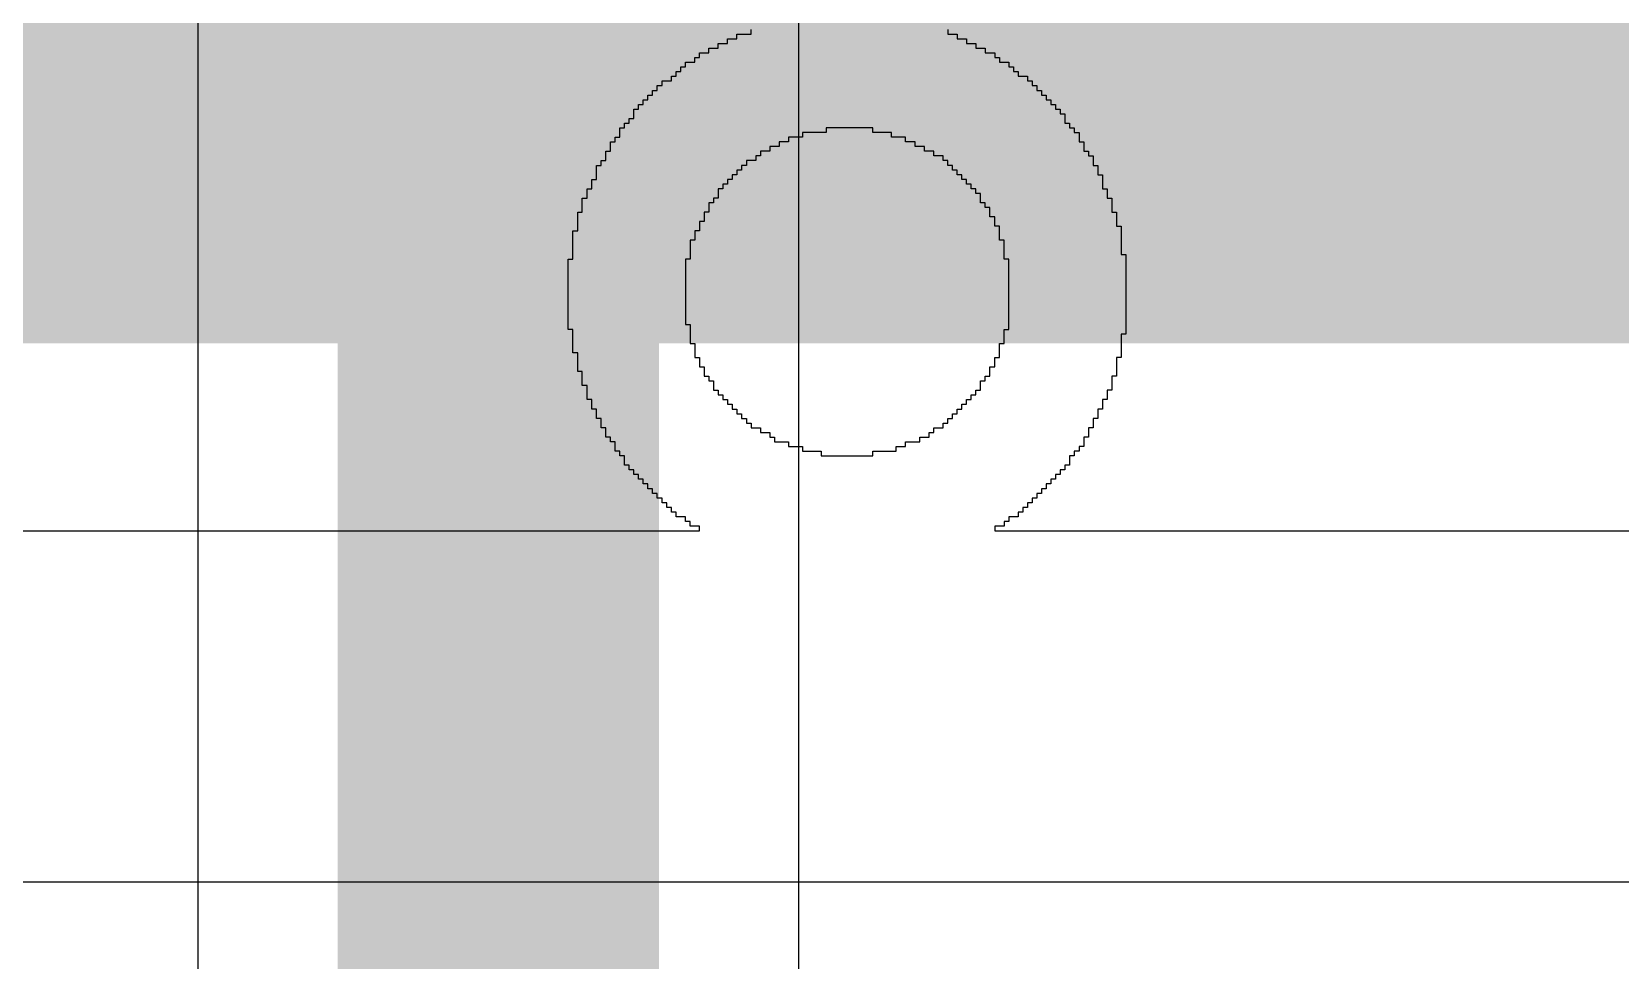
# Model space of a CAD drawing. Header units: millimetres. Extents: x -0.27 to 4.7, y -0.39 to 2.83.
# Drawn here: x 2.3156 to 2.3749, y 0.9925 to 1.0271 of the extents above; entities that cross this region are included whole.
import ezdxf

# ---------------------------------------------------------------- set-up
doc = ezdxf.new("R2010")
doc.units = ezdxf.units.MM
doc.header["$MEASUREMENT"] = 0
for name, color, linetype in [('BottomLayer', 5, 'Continuous'), ('TopLayer', 1, 'Continuous'), ('TopOverlay', 2, 'Continuous')]:
    doc.layers.add(name, color=color, linetype=linetype)

msp = doc.modelspace()

# ---------------------------------------------------------------- linework, layer by layer
at = {"layer": 'BottomLayer'}
for p, q in [((2.321785, 1.075276), (2.321785, 0.691001)), ((2.344215, 0.695646), (2.344215, 1.075276))]:
    msp.add_line(p, q, dxfattribs=at)
at = {"layer": 'BottomLayer', "const_width": 0.012}
msp.add_lwpolyline([(2.333, 0.691), (2.333, 1.088)], dxfattribs=at)
at = {"layer": 'TopLayer', "const_width": 0.015}
msp.add_lwpolyline([(2.051, 1.023), (2.592, 1.023)], dxfattribs=at)
at = {"layer": 'TopOverlay'}
for p, q in [((2.341908, 1.026864), (2.341908, 1.027039)), ((2.341908, 1.027039), (2.342433, 1.027039)), ((2.342433, 1.027039), (2.342433, 1.027214)), ((2.349779, 1.027214), (2.349779, 1.027039)), ((2.349779, 1.027039), (2.350129, 1.027039)), ((2.350129, 1.027039), (2.350129, 1.026864)), ((2.340859, 1.026339), (2.340859, 1.026514)), ((2.340859, 1.026514), (2.341209, 1.026514)), ((2.341209, 1.026514), (2.341209, 1.026689)), ((2.341209, 1.026689), (2.341559, 1.026689)), ((2.341559, 1.026689), (2.341559, 1.026864)), ((2.341559, 1.026864), (2.341908, 1.026864)), ((2.350129, 1.026864), (2.350479, 1.026864)), ((2.350479, 1.026864), (2.350479, 1.026689)), ((2.350479, 1.026689), (2.350828, 1.026689)), ((2.350828, 1.026689), (2.350828, 1.026514)), ((2.350828, 1.026514), (2.351178, 1.026514)), ((2.351178, 1.026514), (2.351178, 1.026339)), ((2.339809, 1.02564), (2.339809, 1.025814)), ((2.339809, 1.025814), (2.339984, 1.025814)), ((2.339984, 1.025814), (2.339984, 1.025989)), ((2.339984, 1.025989), (2.340334, 1.025989)), ((2.340334, 1.025989), (2.340334, 1.026164)), ((2.340334, 1.026164), (2.340509, 1.026164)), ((2.340509, 1.026164), (2.340509, 1.026339)), ((2.340509, 1.026339), (2.340859, 1.026339)), ((2.351178, 1.026339), (2.351528, 1.026339)), ((2.351528, 1.026339), (2.351528, 1.026164)), ((2.351528, 1.026164), (2.351703, 1.026164)), ((2.351703, 1.026164), (2.351703, 1.025989)), ((2.351703, 1.025989), (2.352053, 1.025989)), ((2.352053, 1.025989), (2.352053, 1.025814)), ((2.352053, 1.025814), (2.352228, 1.025814)), ((2.352228, 1.025814), (2.352228, 1.02564)), ((2.33911, 1.025115), (2.33911, 1.02529)), ((2.33911, 1.02529), (2.33946, 1.02529)), ((2.33946, 1.02529), (2.33946, 1.025465)), ((2.33946, 1.025465), (2.339635, 1.025465)), ((2.339635, 1.025465), (2.339635, 1.02564)), ((2.339635, 1.02564), (2.339809, 1.02564)), ((2.352228, 1.02564), (2.352403, 1.02564)), ((2.352403, 1.02564), (2.352403, 1.025465)), ((2.352403, 1.025465), (2.352752, 1.025465)), ((2.352752, 1.025465), (2.352752, 1.02529)), ((2.352752, 1.02529), (2.352927, 1.02529)), ((2.352927, 1.02529), (2.352927, 1.025115)), ((2.33841, 1.024415), (2.33841, 1.02459)), ((2.33841, 1.02459), (2.338585, 1.02459)), ((2.338585, 1.02459), (2.338585, 1.024765)), ((2.338585, 1.024765), (2.33876, 1.024765)), ((2.33876, 1.024765), (2.33876, 1.02494)), ((2.33876, 1.02494), (2.338935, 1.02494)), ((2.338935, 1.02494), (2.338935, 1.025115)), ((2.338935, 1.025115), (2.33911, 1.025115)), ((2.352927, 1.025115), (2.353102, 1.025115)), ((2.353102, 1.025115), (2.353102, 1.02494)), ((2.353102, 1.02494), (2.353277, 1.02494)), ((2.353277, 1.02494), (2.353277, 1.024765)), ((2.353277, 1.024765), (2.353452, 1.024765)), ((2.353452, 1.024765), (2.353452, 1.02459)), ((2.353452, 1.02459), (2.353627, 1.02459)), ((2.353627, 1.02459), (2.353627, 1.024415)), ((2.33806, 1.02389), (2.33806, 1.02424)), ((2.33806, 1.02424), (2.338235, 1.02424)), ((2.338235, 1.02424), (2.338235, 1.024415)), ((2.338235, 1.024415), (2.33841, 1.024415)), ((2.353627, 1.024415), (2.353802, 1.024415)), ((2.353802, 1.024415), (2.353802, 1.02424)), ((2.353802, 1.02424), (2.353977, 1.02424)), ((2.353977, 1.02424), (2.353977, 1.024065)), ((2.353977, 1.024065), (2.354152, 1.024065)), ((2.354152, 1.024065), (2.354152, 1.023716)), ((2.337536, 1.023191), (2.337536, 1.023541)), ((2.337536, 1.023541), (2.337711, 1.023541)), ((2.337711, 1.023541), (2.337711, 1.023716)), ((2.337711, 1.023716), (2.337886, 1.023716)), ((2.337886, 1.023716), (2.337886, 1.02389)), ((2.337886, 1.02389), (2.33806, 1.02389)), ((2.34698, 1.023541), (2.345232, 1.023541)), ((2.345232, 1.023541), (2.345232, 1.023366)), ((2.34698, 1.023366), (2.34698, 1.023541)), ((2.354152, 1.023716), (2.354326, 1.023716)), ((2.354326, 1.023716), (2.354326, 1.023541)), ((2.354326, 1.023541), (2.354501, 1.023541)), ((2.354501, 1.023541), (2.354501, 1.023366)), ((2.337186, 1.022666), (2.337186, 1.023016)), ((2.337186, 1.023016), (2.337361, 1.023016)), ((2.337361, 1.023016), (2.337361, 1.023191)), ((2.337361, 1.023191), (2.337536, 1.023191)), ((2.343482, 1.022841), (2.343133, 1.022841)), ((2.343133, 1.022841), (2.343133, 1.022666)), ((2.343832, 1.023016), (2.343482, 1.023016)), ((2.343482, 1.023016), (2.343482, 1.022841)), ((2.344357, 1.023191), (2.343832, 1.023191)), ((2.343832, 1.023191), (2.343832, 1.023016)), ((2.345232, 1.023366), (2.344357, 1.023366)), ((2.344357, 1.023366), (2.344357, 1.023191)), ((2.34768, 1.023366), (2.34698, 1.023366)), ((2.34768, 1.023191), (2.34768, 1.023366)), ((2.348205, 1.023191), (2.34768, 1.023191)), ((2.348205, 1.023016), (2.348205, 1.023191)), ((2.348555, 1.023016), (2.348205, 1.023016)), ((2.348555, 1.022841), (2.348555, 1.023016)), ((2.348905, 1.022841), (2.348555, 1.022841)), ((2.348905, 1.022666), (2.348905, 1.022841)), ((2.354501, 1.023366), (2.354676, 1.023366)), ((2.354676, 1.023366), (2.354676, 1.023016)), ((2.354676, 1.023016), (2.354851, 1.023016)), ((2.354851, 1.023016), (2.354851, 1.022666)), ((2.336836, 1.022141), (2.336836, 1.022316)), ((2.336836, 1.022316), (2.337011, 1.022316)), ((2.337011, 1.022316), (2.337011, 1.022666)), ((2.337011, 1.022666), (2.337186, 1.022666)), ((2.342608, 1.022316), (2.342258, 1.022316)), ((2.342258, 1.022316), (2.342258, 1.022141)), ((2.342783, 1.022491), (2.342608, 1.022491)), ((2.342608, 1.022491), (2.342608, 1.022316)), ((2.343133, 1.022666), (2.342783, 1.022666)), ((2.342783, 1.022666), (2.342783, 1.022491)), ((2.349254, 1.022666), (2.348905, 1.022666)), ((2.349254, 1.022491), (2.349254, 1.022666)), ((2.349604, 1.022491), (2.349254, 1.022491)), ((2.349604, 1.022316), (2.349604, 1.022491)), ((2.349779, 1.022316), (2.349604, 1.022316)), ((2.349779, 1.022141), (2.349779, 1.022316)), ((2.354851, 1.022666), (2.355026, 1.022666)), ((2.355026, 1.022666), (2.355026, 1.022491)), ((2.355026, 1.022491), (2.355201, 1.022491)), ((2.355201, 1.022491), (2.355201, 1.022141)), ((2.336486, 1.021267), (2.336486, 1.021617)), ((2.336486, 1.021617), (2.336661, 1.021617)), ((2.336661, 1.021617), (2.336661, 1.022141)), ((2.336661, 1.022141), (2.336836, 1.022141)), ((2.341733, 1.021617), (2.341559, 1.021617)), ((2.341559, 1.021617), (2.341559, 1.021442)), ((2.341908, 1.021792), (2.341733, 1.021792)), ((2.341733, 1.021792), (2.341733, 1.021617)), ((2.342083, 1.021966), (2.341908, 1.021966)), ((2.341908, 1.021966), (2.341908, 1.021792)), ((2.342258, 1.022141), (2.342083, 1.022141)), ((2.342083, 1.022141), (2.342083, 1.021966)), ((2.349954, 1.022141), (2.349779, 1.022141)), ((2.349954, 1.021966), (2.349954, 1.022141)), ((2.350129, 1.021966), (2.349954, 1.021966)), ((2.350129, 1.021792), (2.350129, 1.021966)), ((2.350304, 1.021792), (2.350129, 1.021792)), ((2.350304, 1.021617), (2.350304, 1.021792)), ((2.350479, 1.021617), (2.350304, 1.021617)), ((2.350479, 1.021442), (2.350479, 1.021617)), ((2.355201, 1.022141), (2.355376, 1.022141)), ((2.355376, 1.022141), (2.355376, 1.021792)), ((2.355376, 1.021792), (2.355551, 1.021792)), ((2.355551, 1.021792), (2.355551, 1.021267)), ((2.336311, 1.020917), (2.336311, 1.021267)), ((2.336311, 1.021267), (2.336486, 1.021267)), ((2.341384, 1.021267), (2.341209, 1.021267)), ((2.341209, 1.021267), (2.341209, 1.020917)), ((2.341559, 1.021442), (2.341384, 1.021442)), ((2.341384, 1.021442), (2.341384, 1.021267)), ((2.350653, 1.021442), (2.350479, 1.021442)), ((2.350653, 1.021267), (2.350653, 1.021442)), ((2.350828, 1.021267), (2.350653, 1.021267)), ((2.350828, 1.021092), (2.350828, 1.021267)), ((2.351003, 1.021092), (2.350828, 1.021092)), ((2.351003, 1.020742), (2.351003, 1.021092)), ((2.355551, 1.021267), (2.355726, 1.021267)), ((2.355726, 1.021267), (2.355726, 1.020917)), ((2.336136, 1.020392), (2.336136, 1.020917)), ((2.336136, 1.020917), (2.336311, 1.020917)), ((2.341034, 1.020742), (2.340859, 1.020742)), ((2.340859, 1.020742), (2.340859, 1.020392)), ((2.341209, 1.020917), (2.341034, 1.020917)), ((2.341034, 1.020917), (2.341034, 1.020742)), ((2.351178, 1.020742), (2.351003, 1.020742)), ((2.351178, 1.020567), (2.351178, 1.020742)), ((2.351353, 1.020567), (2.351178, 1.020567)), ((2.351353, 1.020217), (2.351353, 1.020567)), ((2.355726, 1.020917), (2.355901, 1.020917)), ((2.355901, 1.020917), (2.355901, 1.020392)), ((2.335962, 1.019693), (2.335962, 1.020392)), ((2.335962, 1.020392), (2.336136, 1.020392)), ((2.340684, 1.020043), (2.340509, 1.020043)), ((2.340509, 1.020043), (2.340509, 1.019693)), ((2.340859, 1.020392), (2.340684, 1.020392)), ((2.340684, 1.020392), (2.340684, 1.020043)), ((2.351528, 1.020217), (2.351353, 1.020217)), ((2.351528, 1.019868), (2.351528, 1.020217)), ((2.351703, 1.019868), (2.351528, 1.019868)), ((2.351703, 1.019343), (2.351703, 1.019868)), ((2.355901, 1.020392), (2.356076, 1.020392)), ((2.356076, 1.020392), (2.356076, 1.019868)), ((2.356076, 1.019868), (2.35625, 1.019868)), ((2.35625, 1.019868), (2.35625, 1.018818)), ((2.335787, 1.018643), (2.335787, 1.019693)), ((2.335787, 1.019693), (2.335962, 1.019693)), ((2.340334, 1.019343), (2.340159, 1.019343)), ((2.340159, 1.019343), (2.340159, 1.018643)), ((2.340509, 1.019693), (2.340334, 1.019693)), ((2.340334, 1.019693), (2.340334, 1.019343)), ((2.351878, 1.019343), (2.351703, 1.019343)), ((2.351878, 1.018643), (2.351878, 1.019343)), ((2.35625, 1.018818), (2.356425, 1.018818)), ((2.356425, 1.018818), (2.356425, 1.015845)), ((2.335612, 1.01602), (2.335612, 1.018643)), ((2.335612, 1.018643), (2.335787, 1.018643)), ((2.340159, 1.018643), (2.339984, 1.018643)), ((2.339984, 1.018643), (2.339984, 1.016195)), ((2.352053, 1.018643), (2.351878, 1.018643)), ((2.352053, 1.01602), (2.352053, 1.018643)), ((2.335787, 1.01602), (2.335612, 1.01602)), ((2.335787, 1.015145), (2.335787, 1.01602)), ((2.339984, 1.016195), (2.340159, 1.016195)), ((2.340159, 1.016195), (2.340159, 1.015495)), ((2.351878, 1.015495), (2.351878, 1.01602)), ((2.351878, 1.01602), (2.352053, 1.01602)), ((2.356425, 1.015845), (2.35625, 1.015845)), ((2.35625, 1.015845), (2.35625, 1.01497)), ((2.335962, 1.015145), (2.335787, 1.015145)), ((2.335962, 1.014446), (2.335962, 1.015145)), ((2.340159, 1.015495), (2.340334, 1.015495)), ((2.340334, 1.015495), (2.340334, 1.01497)), ((2.351703, 1.01497), (2.351703, 1.015495)), ((2.351703, 1.015495), (2.351878, 1.015495)), ((2.340334, 1.01497), (2.340509, 1.01497)), ((2.340509, 1.01497), (2.340509, 1.01462)), ((2.340509, 1.01462), (2.340684, 1.01462)), ((2.340684, 1.01462), (2.340684, 1.014271)), ((2.351353, 1.014271), (2.351353, 1.01462)), ((2.351353, 1.01462), (2.351528, 1.01462)), ((2.351528, 1.01462), (2.351528, 1.01497)), ((2.351528, 1.01497), (2.351703, 1.01497)), ((2.35625, 1.01497), (2.356076, 1.01497)), ((2.356076, 1.01497), (2.356076, 1.014271)), ((2.336136, 1.014446), (2.335962, 1.014446)), ((2.336136, 1.013921), (2.336136, 1.014446)), ((2.336311, 1.013921), (2.336136, 1.013921)), ((2.336311, 1.013396), (2.336311, 1.013921)), ((2.340684, 1.014271), (2.340859, 1.014271)), ((2.340859, 1.014271), (2.340859, 1.014096)), ((2.340859, 1.014096), (2.341034, 1.014096)), ((2.341034, 1.014096), (2.341034, 1.013746)), ((2.351003, 1.013746), (2.351003, 1.014096)), ((2.351003, 1.014096), (2.351178, 1.014096)), ((2.351178, 1.014096), (2.351178, 1.014271)), ((2.351178, 1.014271), (2.351353, 1.014271)), ((2.356076, 1.014271), (2.355901, 1.014271)), ((2.355901, 1.014271), (2.355901, 1.013746)), ((2.336486, 1.013396), (2.336311, 1.013396)), ((2.336486, 1.013046), (2.336486, 1.013396)), ((2.341034, 1.013746), (2.341209, 1.013746)), ((2.341209, 1.013746), (2.341209, 1.013571)), ((2.341209, 1.013571), (2.341384, 1.013571)), ((2.341384, 1.013571), (2.341384, 1.013396)), ((2.341384, 1.013396), (2.341559, 1.013396)), ((2.341559, 1.013396), (2.341559, 1.013221)), ((2.350479, 1.013221), (2.350479, 1.013396)), ((2.350479, 1.013396), (2.350653, 1.013396)), ((2.350653, 1.013396), (2.350653, 1.013571)), ((2.350653, 1.013571), (2.350828, 1.013571)), ((2.350828, 1.013571), (2.350828, 1.013746)), ((2.350828, 1.013746), (2.351003, 1.013746)), ((2.355726, 1.013396), (2.355551, 1.013396)), ((2.355551, 1.013396), (2.355551, 1.013046)), ((2.355901, 1.013746), (2.355726, 1.013746)), ((2.355726, 1.013746), (2.355726, 1.013396)), ((2.336661, 1.013046), (2.336486, 1.013046)), ((2.336661, 1.012697), (2.336661, 1.013046)), ((2.341559, 1.013221), (2.341733, 1.013221)), ((2.341733, 1.013221), (2.341733, 1.013046)), ((2.341733, 1.013046), (2.341908, 1.013046)), ((2.341908, 1.013046), (2.341908, 1.012871)), ((2.341908, 1.012871), (2.342083, 1.012871)), ((2.342083, 1.012871), (2.342083, 1.012697)), ((2.349954, 1.012697), (2.349954, 1.012871)), ((2.349954, 1.012871), (2.350129, 1.012871)), ((2.350129, 1.012871), (2.350129, 1.013046)), ((2.350129, 1.013046), (2.350304, 1.013046)), ((2.350304, 1.013046), (2.350304, 1.013221)), ((2.350304, 1.013221), (2.350479, 1.013221)), ((2.355551, 1.013046), (2.355376, 1.013046)), ((2.355376, 1.013046), (2.355376, 1.012697)), ((2.336836, 1.012697), (2.336661, 1.012697)), ((2.336836, 1.012347), (2.336836, 1.012697)), ((2.337011, 1.012347), (2.336836, 1.012347)), ((2.337011, 1.011997), (2.337011, 1.012347)), ((2.342083, 1.012697), (2.342258, 1.012697)), ((2.342258, 1.012697), (2.342258, 1.012522)), ((2.342258, 1.012522), (2.342433, 1.012522)), ((2.342433, 1.012522), (2.342433, 1.012347)), ((2.342433, 1.012347), (2.342783, 1.012347)), ((2.342783, 1.012347), (2.342783, 1.012172)), ((2.342783, 1.012172), (2.343133, 1.012172)), ((2.343133, 1.012172), (2.343133, 1.011997)), ((2.349079, 1.011997), (2.349079, 1.012172)), ((2.349079, 1.012172), (2.349254, 1.012172)), ((2.349254, 1.012172), (2.349254, 1.012347)), ((2.349254, 1.012347), (2.349604, 1.012347)), ((2.349604, 1.012347), (2.349604, 1.012522)), ((2.349604, 1.012522), (2.349779, 1.012522)), ((2.349779, 1.012522), (2.349779, 1.012697)), ((2.349779, 1.012697), (2.349954, 1.012697)), ((2.355201, 1.012347), (2.355026, 1.012347)), ((2.355026, 1.012347), (2.355026, 1.011997)), ((2.355376, 1.012697), (2.355201, 1.012697)), ((2.355201, 1.012697), (2.355201, 1.012347)), ((2.337186, 1.011997), (2.337011, 1.011997)), ((2.337186, 1.011822), (2.337186, 1.011997)), ((2.337361, 1.011822), (2.337186, 1.011822)), ((2.337361, 1.011472), (2.337361, 1.011822)), ((2.343133, 1.011997), (2.343308, 1.011997)), ((2.343308, 1.011997), (2.343308, 1.011822)), ((2.343308, 1.011822), (2.343832, 1.011822)), ((2.343832, 1.011822), (2.343832, 1.011647)), ((2.343832, 1.011647), (2.344357, 1.011647)), ((2.344357, 1.011647), (2.344357, 1.011472)), ((2.347855, 1.011472), (2.347855, 1.011647)), ((2.347855, 1.011647), (2.348205, 1.011647)), ((2.348205, 1.011647), (2.348205, 1.011822)), ((2.348205, 1.011822), (2.34873, 1.011822)), ((2.34873, 1.011822), (2.34873, 1.011997)), ((2.34873, 1.011997), (2.349079, 1.011997)), ((2.354851, 1.011647), (2.354676, 1.011647)), ((2.354676, 1.011647), (2.354676, 1.011472)), ((2.355026, 1.011997), (2.354851, 1.011997)), ((2.354851, 1.011997), (2.354851, 1.011647)), ((2.337536, 1.011472), (2.337361, 1.011472)), ((2.337536, 1.011297), (2.337536, 1.011472)), ((2.337711, 1.011297), (2.337536, 1.011297)), ((2.337711, 1.010948), (2.337711, 1.011297)), ((2.337886, 1.010948), (2.337711, 1.010948)), ((2.337886, 1.010773), (2.337886, 1.010948)), ((2.344357, 1.011472), (2.345057, 1.011472)), ((2.345057, 1.011472), (2.345057, 1.011297)), ((2.345057, 1.011297), (2.34698, 1.011297)), ((2.34698, 1.011297), (2.34698, 1.011472)), ((2.34698, 1.011472), (2.347855, 1.011472)), ((2.354326, 1.010948), (2.354152, 1.010948)), ((2.354152, 1.010948), (2.354152, 1.010773)), ((2.354501, 1.011297), (2.354326, 1.011297)), ((2.354326, 1.011297), (2.354326, 1.010948)), ((2.354676, 1.011472), (2.354501, 1.011472)), ((2.354501, 1.011472), (2.354501, 1.011297)), ((2.33806, 1.010773), (2.337886, 1.010773)), ((2.33806, 1.010598), (2.33806, 1.010773)), ((2.338235, 1.010598), (2.33806, 1.010598)), ((2.338235, 1.010423), (2.338235, 1.010598)), ((2.33841, 1.010423), (2.338235, 1.010423)), ((2.33841, 1.010248), (2.33841, 1.010423)), ((2.353802, 1.010423), (2.353627, 1.010423)), ((2.353627, 1.010423), (2.353627, 1.010248)), ((2.353977, 1.010598), (2.353802, 1.010598)), ((2.353802, 1.010598), (2.353802, 1.010423)), ((2.354152, 1.010773), (2.353977, 1.010773)), ((2.353977, 1.010773), (2.353977, 1.010598)), ((2.338585, 1.010248), (2.33841, 1.010248)), ((2.338585, 1.010073), (2.338585, 1.010248)), ((2.33876, 1.010073), (2.338585, 1.010073)), ((2.33876, 1.009898), (2.33876, 1.010073)), ((2.338935, 1.009898), (2.33876, 1.009898)), ((2.338935, 1.009723), (2.338935, 1.009898)), ((2.353277, 1.009898), (2.353102, 1.009898)), ((2.353102, 1.009898), (2.353102, 1.009723)), ((2.353452, 1.010073), (2.353277, 1.010073)), ((2.353277, 1.010073), (2.353277, 1.009898)), ((2.353627, 1.010248), (2.353452, 1.010248)), ((2.353452, 1.010248), (2.353452, 1.010073)), ((2.33911, 1.009723), (2.338935, 1.009723)), ((2.33911, 1.009548), (2.33911, 1.009723)), ((2.339285, 1.009548), (2.33911, 1.009548)), ((2.339285, 1.009373), (2.339285, 1.009548)), ((2.33946, 1.009373), (2.339285, 1.009373)), ((2.33946, 1.009199), (2.33946, 1.009373)), ((2.339635, 1.009199), (2.33946, 1.009199)), ((2.339635, 1.009024), (2.339635, 1.009199)), ((2.352578, 1.009199), (2.352403, 1.009199)), ((2.352403, 1.009199), (2.352403, 1.009024)), ((2.352752, 1.009373), (2.352578, 1.009373)), ((2.352578, 1.009373), (2.352578, 1.009199)), ((2.352927, 1.009548), (2.352752, 1.009548)), ((2.352752, 1.009548), (2.352752, 1.009373)), ((2.353102, 1.009723), (2.352927, 1.009723)), ((2.352927, 1.009723), (2.352927, 1.009548)), ((2.339984, 1.009024), (2.339635, 1.009024)), ((2.339984, 1.008849), (2.339984, 1.009024)), ((2.340159, 1.008849), (2.339984, 1.008849)), ((2.340159, 1.008674), (2.340159, 1.008849)), ((2.340509, 1.008674), (2.340159, 1.008674)), ((2.340509, 1.008499), (2.340509, 1.008674)), ((2.351878, 1.008674), (2.351528, 1.008674)), ((2.351528, 1.008674), (2.351528, 1.008499)), ((2.352053, 1.008849), (2.351878, 1.008849)), ((2.351878, 1.008849), (2.351878, 1.008674)), ((2.352403, 1.009024), (2.352053, 1.009024)), ((2.352053, 1.009024), (2.352053, 1.008849)), ((2.310775, 1.008499), (2.340509, 1.008499)), ((2.351528, 1.008499), (2.379513, 1.008499)), ((2.380562, 0.995381), (2.14794, 0.995381))]:
    msp.add_line(p, q, dxfattribs=at)

doc.saveas('drawing.dxf')
